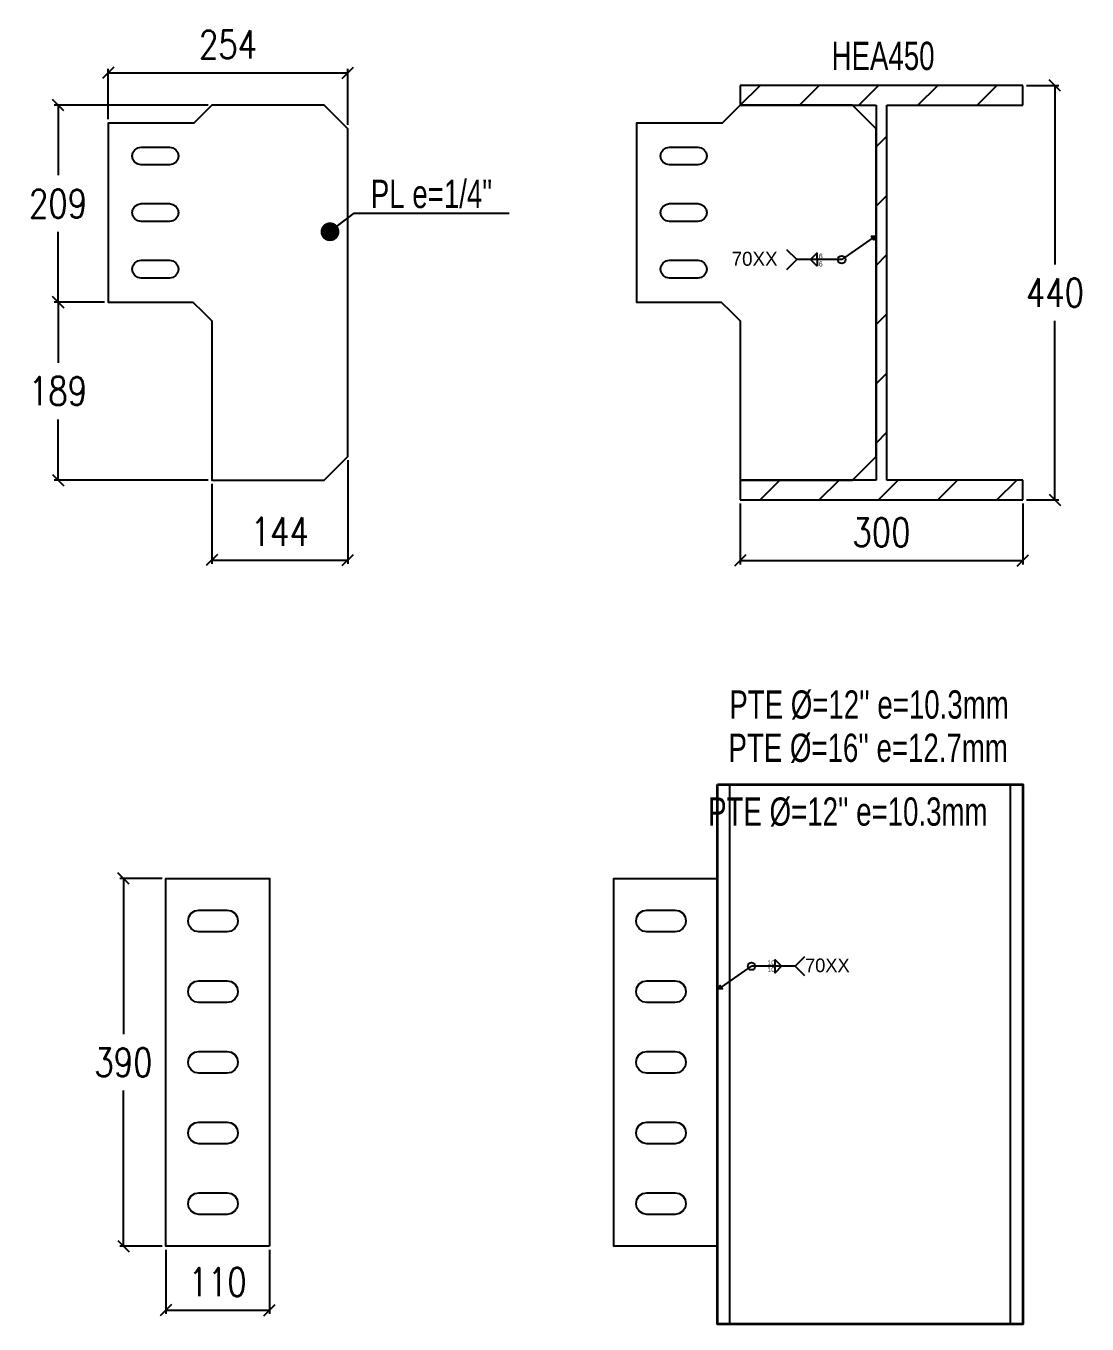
# Model space of a CAD drawing. Header units: millimetres. Extents: x -1715 to 93033, y -21962 to 25119.
# Drawn here: x 9133 to 10259, y -17803 to -16425 of the extents above; entities that cross this region are included whole.
import ezdxf
from ezdxf.enums import TextEntityAlignment as Align

# ---------------------------------------------------------------- set-up
doc = ezdxf.new("R2010")
doc.units = ezdxf.units.MM
doc.header["$LTSCALE"] = 0.4
for name, color, linetype in [('COTAS', 8, 'Continuous'), ('P-PLATINA', 6, 'Continuous'), ('TITULO', 3, 'Continuous')]:
    doc.layers.add(name, color=color, linetype=linetype)
doc.layers.add('E_COLUMNAS-3', color=1, linetype='Continuous', lineweight=35)
doc.styles.add('CNI_COTAS', font='romans.shx', dxfattribs={"width": 0.8})
doc.styles.add('ROMANS', font='DINGRAFO.SHX')
doc.styles.add('VERDANA', font='arial.ttf')
doc.dimstyles.new('1.1', dxfattribs={"dimscale": 0, "dimtxt": 15, "dimasz": 20, "dimexe": 2, "dimexo": 2, "dimgap": 7, "dimtad": 1, "dimdec": 0, "dimzin": 4, "dimdsep": 46, "dimtxsty": 'CNI_COTAS', "dimblk": 'DOTSMALL', "dimcen": 0, "dimclrd": 256, "dimclrt": 3, "dimadec": 0, "dimazin": 0, "dimtfac": 1, "dimtdec": 0, "dimtmove": 2, "dimatfit": 0, "dimldrblk": 'DOT', "dimfxl": 0.05, "dimtolj": 1, "dimtzin": 0, "dimarcsym": 1})
doc.dimstyles.new('1.4', dxfattribs={"dimscale": 0, "dimtxt": 30, "dimasz": 12, "dimexe": 4, "dimexo": 4, "dimgap": 15, "dimtad": 1, "dimdec": 0, "dimzin": 4, "dimdsep": 46, "dimtxsty": 'CNI_COTAS', "dimblk": 'OBLIQUE', "dimcen": -0.09, "dimclrd": 256, "dimclrt": 3, "dimadec": 0, "dimazin": 0, "dimtfac": 1, "dimtdec": 0, "dimtmove": 2, "dimatfit": 0, "dimldrblk": 'DOT', "dimfxl": 0.05, "dimtolj": 1, "dimtzin": 0, "dimarcsym": 0})

# ---------------------------------------------------------------- blocks, each defined once
blk = doc.blocks.new('_Oblique')
at = {"color": 0, "linetype": 'ByBlock', "lineweight": -2}
blk.add_line((-0.5, -0.5), (0.5, 0.5), dxfattribs=at)
blk = doc.blocks.new('*D230')
at = {"layer": 'COTAS', "color": 0, "lineweight": -2, "transparency": 16777216}
for p, q in [((9325.9, -16509.3), (9162.7, -16509.3)), ((9215.9, -16718.3), (9162.7, -16718.3))]:
    blk.add_line(p, q, dxfattribs=at)
at = {"layer": 'COTAS', "lineweight": -2, "transparency": 16777216}
for p, q in [((9166.7, -16509.3), (9166.7, -16583.8)), ((9166.7, -16718.3), (9166.7, -16643.8))]:
    blk.add_line(p, q, dxfattribs=at)
at = {"layer": 'Defpoints', "color": 0, "transparency": 16777216}
for p in [(9166.7, -16509.3), (9329.9, -16509.3), (9219.9, -16718.3)]:
    blk.add_point(p, dxfattribs=at)
at = {"layer": 'COTAS', "lineweight": -2, "transparency": 16777216, "xscale": 12, "yscale": 12, "zscale": 12}
for p, rotation in [((9166.7, -16509.3), 90), ((9166.7, -16718.3), 270)]:
    blk.add_blockref('_Oblique', p, dxfattribs=dict(at, rotation=rotation))
at = {"layer": 'COTAS', "color": 3, "transparency": 16777216, "insert": (9166.7, -16613.8), "char_height": 30, "attachment_point": 5, "rotation": 0.01, "style": 'CNI_COTAS'}
blk.add_mtext('\\A1;209', dxfattribs=at)
blk = doc.blocks.new('_Dot')
at = {"color": 0, "linetype": 'ByBlock', "lineweight": -2}
blk.add_line((-0.5, 0), (-1, 0), dxfattribs=at)
at = {"color": 0, "linetype": 'ByBlock', "const_width": 0.5}
blk.add_lwpolyline([(-0.25, 0, 1), (0.25, 0, 1)], format="xyb", close=True, dxfattribs=at)
blk = doc.blocks.new('*D231')
at = {"layer": 'COTAS', "color": 0, "lineweight": -2, "transparency": 16777216}
for p, q in [((9215.9, -16718.3), (9162.7, -16718.3)), ((9325.9, -16907.3), (9162.7, -16907.3))]:
    blk.add_line(p, q, dxfattribs=at)
at = {"layer": 'COTAS', "lineweight": -2, "transparency": 16777216}
for p, q in [((9166.7, -16718.3), (9166.7, -16782.8)), ((9166.7, -16907.3), (9166.7, -16842.8))]:
    blk.add_line(p, q, dxfattribs=at)
at = {"layer": 'Defpoints', "color": 0, "transparency": 16777216}
for p in [(9219.9, -16718.3), (9166.7, -16907.3), (9329.9, -16907.3)]:
    blk.add_point(p, dxfattribs=at)
at = {"layer": 'COTAS', "lineweight": -2, "transparency": 16777216, "xscale": 12, "yscale": 12, "zscale": 12}
for p, rotation in [((9166.7, -16718.3), 90), ((9166.7, -16907.3), 270)]:
    blk.add_blockref('_Oblique', p, dxfattribs=dict(at, rotation=rotation))
at = {"layer": 'COTAS', "color": 3, "transparency": 16777216, "insert": (9166.7, -16812.8), "char_height": 30, "attachment_point": 5, "rotation": 0.01, "style": 'CNI_COTAS'}
blk.add_mtext('\\A1;189', dxfattribs=at)
blk = doc.blocks.new('*D232')
at = {"layer": 'COTAS', "color": 0, "lineweight": -2, "transparency": 16777216}
for p, q in [((9474.2, -16886.3), (9474.2, -16996.1)), ((9329.9, -16911.3), (9329.9, -16996.1))]:
    blk.add_line(p, q, dxfattribs=at)
at = {"layer": 'COTAS', "lineweight": -2, "transparency": 16777216}
blk.add_line((9329.9, -16992.1), (9474.2, -16992.1), dxfattribs=at)
at = {"layer": 'Defpoints', "color": 0, "transparency": 16777216}
for p in [(9474.2, -16882.3), (9329.9, -16907.3), (9474.2, -16992.1)]:
    blk.add_point(p, dxfattribs=at)
at = {"layer": 'COTAS', "lineweight": -2, "transparency": 16777216, "xscale": 12, "yscale": 12, "zscale": 12, "rotation": 180}
blk.add_blockref('_Oblique', (9329.9, -16992.1), dxfattribs=at)
at = {"layer": 'COTAS', "lineweight": -2, "transparency": 16777216, "xscale": 12, "yscale": 12, "zscale": 12}
blk.add_blockref('_Oblique', (9474.2, -16992.1), dxfattribs=at)
at = {"layer": 'COTAS', "color": 3, "transparency": 16777216, "insert": (9402, -16962.1), "char_height": 30, "attachment_point": 5, "style": 'CNI_COTAS'}
blk.add_mtext('\\A1;144', dxfattribs=at)
blk = doc.blocks.new('*D233')
at = {"layer": 'COTAS', "color": 0, "lineweight": -2, "transparency": 16777216}
for p, q in [((9219.9, -16524.3), (9219.9, -16470.9)), ((9474.2, -16530.3), (9474.2, -16470.9))]:
    blk.add_line(p, q, dxfattribs=at)
at = {"layer": 'COTAS', "lineweight": -2, "transparency": 16777216}
blk.add_line((9219.9, -16474.9), (9474.2, -16474.9), dxfattribs=at)
at = {"layer": 'Defpoints', "color": 0, "transparency": 16777216}
for p in [(9474.2, -16474.9), (9219.9, -16528.3), (9474.2, -16534.3)]:
    blk.add_point(p, dxfattribs=at)
at = {"layer": 'COTAS', "lineweight": -2, "transparency": 16777216, "xscale": 12, "yscale": 12, "zscale": 12, "rotation": 180}
blk.add_blockref('_Oblique', (9219.9, -16474.9), dxfattribs=at)
at = {"layer": 'COTAS', "lineweight": -2, "transparency": 16777216, "xscale": 12, "yscale": 12, "zscale": 12}
blk.add_blockref('_Oblique', (9474.2, -16474.9), dxfattribs=at)
at = {"layer": 'COTAS', "color": 3, "transparency": 16777216, "insert": (9347, -16444.9), "char_height": 30, "attachment_point": 5, "style": 'CNI_COTAS'}
blk.add_mtext('\\A1;254', dxfattribs=at)
blk = doc.blocks.new('*D234')
at = {"layer": 'COTAS', "color": 0, "lineweight": -2, "transparency": 16777216}
for p, q in [((9890.6, -16932.3), (9890.6, -16996.7)), ((10190.6, -16932.3), (10190.6, -16996.7))]:
    blk.add_line(p, q, dxfattribs=at)
at = {"layer": 'COTAS', "lineweight": -2, "transparency": 16777216}
blk.add_line((9890.6, -16992.7), (10190.6, -16992.7), dxfattribs=at)
at = {"layer": 'Defpoints', "color": 0, "transparency": 16777216}
for p in [(9890.6, -16928.3), (10190.6, -16928.3), (10190.6, -16992.7)]:
    blk.add_point(p, dxfattribs=at)
at = {"layer": 'COTAS', "lineweight": -2, "transparency": 16777216, "xscale": 12, "yscale": 12, "zscale": 12, "rotation": 180}
blk.add_blockref('_Oblique', (9890.6, -16992.7), dxfattribs=at)
at = {"layer": 'COTAS', "lineweight": -2, "transparency": 16777216, "xscale": 12, "yscale": 12, "zscale": 12}
blk.add_blockref('_Oblique', (10190.6, -16992.7), dxfattribs=at)
at = {"layer": 'COTAS', "color": 3, "transparency": 16777216, "insert": (10040.6, -16962.7), "char_height": 30, "attachment_point": 5, "style": 'CNI_COTAS'}
blk.add_mtext('\\A1;300', dxfattribs=at)
blk = doc.blocks.new('*D235')
at = {"layer": 'COTAS', "color": 0, "lineweight": -2, "transparency": 16777216}
for p, q in [((10194.6, -16488.3), (10228.7, -16488.3)), ((10194.6, -16928.3), (10228.7, -16928.3))]:
    blk.add_line(p, q, dxfattribs=at)
at = {"layer": 'COTAS', "lineweight": -2, "transparency": 16777216}
for p, q in [((10224.7, -16488.3), (10224.7, -16678.3)), ((10224.7, -16928.3), (10224.7, -16738.3))]:
    blk.add_line(p, q, dxfattribs=at)
at = {"layer": 'Defpoints', "color": 0, "transparency": 16777216}
for p in [(10190.6, -16488.3), (10224.7, -16488.3), (10190.6, -16928.3)]:
    blk.add_point(p, dxfattribs=at)
at = {"layer": 'COTAS', "lineweight": -2, "transparency": 16777216, "xscale": 12, "yscale": 12, "zscale": 12}
for p, rotation in [((10224.7, -16488.3), 90), ((10224.7, -16928.3), 270)]:
    blk.add_blockref('_Oblique', p, dxfattribs=dict(at, rotation=rotation))
at = {"layer": 'COTAS', "color": 3, "transparency": 16777216, "insert": (10224.7, -16708.3), "char_height": 30, "attachment_point": 5, "rotation": 0.01, "style": 'CNI_COTAS'}
blk.add_mtext('\\A1;440', dxfattribs=at)
blk = doc.blocks.new('SOLDADURA FILETE ALREDEDOR')
h = blk.add_hatch(color=256)
h.dxf.hatch_style = 1
h.paths.add_polyline_path([(5063.7, 3679), (5060.1, 3684.2), (5066.4, 3684.8)])
for p, q in [((5061.9, 3681.6), (5015.5, 3649.2)), ((5015.5, 3649.2), (4948.3, 3649.2)), ((4978.7, 3659.2), (4968.7, 3649.2)), ((4978.7, 3639.2), (4968.7, 3649.2)), ((4978.7, 3649.2), (4978.7, 3659.2)), ((4978.7, 3649.2), (4978.7, 3639.2))]:
    blk.add_line(p, q)
blk.add_lwpolyline([(5066.4, 3684.8), (5063.7, 3679), (5060.1, 3684.2)], close=True)
blk.add_lwpolyline([(4933.5, 3634.4), (4948.3, 3649.2), (4933.5, 3664)])
blk.add_circle((5015.5, 3649.2), 5.81)
at = {"layer": 'TITULO', "style": 'ROMANS'}
for s, height, p in [('70XX', 21, (4851, 3640)), ('6', 7.5, (4981.3, 3650.6)), ('6', 7.5, (4981.3, 3639))]:
    blk.add_text(s, height=height, dxfattribs=at).set_placement(p)
blk = doc.blocks.new('_DotSmall')
at = {"color": 0, "linetype": 'ByBlock', "const_width": 0.5}
blk.add_lwpolyline([(-0.0625, 0, 1), (0.0625, 0, 1)], format="xyb", close=True, dxfattribs=at)
blk = doc.blocks.new('TUBO OP2')
at = {"layer": 'COTAS', "ltscale": 0.0004}
for p, q in [((11933.5, -5821.9), (11933.5, -5249.1)), ((12231.5, -5821.9), (12231.5, -5249.1))]:
    blk.add_line(p, q, dxfattribs=at)
at = {"layer": 'E_COLUMNAS-3'}
blk.add_polyline3d([(11920.5, -5249.1, 0), (12244.5, -5249.1, 0), (12244.5, -5821.9, 0), (11920.5, -5821.9, 0)], close=True, dxfattribs=at)
blk = doc.blocks.new('SOLDADURA FILETE ALREDEDOR 1')
h = blk.add_hatch(color=256)
h.dxf.hatch_style = 1
h.paths.add_polyline_path([(4945.5, 3619.4), (4949.1, 3614.2), (4942.8, 3613.6)])
for p in [(4947.3, 3616.8), (5060.9, 3649.2)]:
    blk.add_line(p, (4993.7, 3649.2))
for points in [[(5029.9, 3649.2), (5029.9, 3659.2), (5039.9, 3649.2), (5029.9, 3639.2)], [(4942.8, 3613.6), (4945.5, 3619.4), (4949.1, 3614.2)]]:
    blk.add_lwpolyline(points, close=True)
blk.add_lwpolyline([(5075.7, 3634.4), (5060.9, 3649.2), (5075.7, 3664)])
blk.add_circle((4993.7, 3649.2), 5.81)
at = {"layer": 'TITULO', "style": 'ROMANS'}
for s, height, p in [('10', 7.5, (5018.3, 3650.9)), ('70XX', 21, (5076, 3640)), ('10', 7.5, (5018.3, 3640.2))]:
    blk.add_text(s, height=height, dxfattribs=at).set_placement(p)
blk = doc.blocks.new('*D349')
at = {"layer": 'COTAS', "color": 0, "lineweight": -2, "transparency": 16777216}
for p, q in [((9277.1, -17330.3), (9232.1, -17330.3)), ((9277.1, -17720.3), (9232.1, -17720.3))]:
    blk.add_line(p, q, dxfattribs=at)
at = {"layer": 'COTAS', "lineweight": -2, "transparency": 16777216}
for p, q in [((9236.1, -17330.3), (9236.1, -17495.3)), ((9236.1, -17720.3), (9236.1, -17555.3))]:
    blk.add_line(p, q, dxfattribs=at)
at = {"layer": 'Defpoints', "color": 0, "transparency": 16777216}
for p in [(9236.1, -17330.3), (9281.1, -17330.3), (9281.1, -17720.3)]:
    blk.add_point(p, dxfattribs=at)
at = {"layer": 'COTAS', "lineweight": -2, "transparency": 16777216, "xscale": 12, "yscale": 12, "zscale": 12}
for p, rotation in [((9236.1, -17330.3), 90), ((9236.1, -17720.3), 270)]:
    blk.add_blockref('_Oblique', p, dxfattribs=dict(at, rotation=rotation))
at = {"layer": 'COTAS', "color": 3, "transparency": 16777216, "insert": (9236.1, -17525.3), "char_height": 30, "attachment_point": 5, "rotation": 0.01, "style": 'CNI_COTAS'}
blk.add_mtext('\\A1;390', dxfattribs=at)
blk = doc.blocks.new('*D350')
at = {"layer": 'COTAS', "color": 0, "lineweight": -2, "transparency": 16777216}
for p, q in [((9281.1, -17724.3), (9281.1, -17792.4)), ((9391.1, -17724.3), (9391.1, -17792.4))]:
    blk.add_line(p, q, dxfattribs=at)
at = {"layer": 'COTAS', "lineweight": -2, "transparency": 16777216}
blk.add_line((9281.1, -17788.4), (9391.1, -17788.4), dxfattribs=at)
at = {"layer": 'Defpoints', "color": 0, "transparency": 16777216}
for p in [(9281.1, -17720.3), (9391.1, -17720.3), (9391.1, -17788.4)]:
    blk.add_point(p, dxfattribs=at)
at = {"layer": 'COTAS', "lineweight": -2, "transparency": 16777216, "xscale": 12, "yscale": 12, "zscale": 12, "rotation": 180}
blk.add_blockref('_Oblique', (9281.1, -17788.4), dxfattribs=at)
at = {"layer": 'COTAS', "lineweight": -2, "transparency": 16777216, "xscale": 12, "yscale": 12, "zscale": 12}
blk.add_blockref('_Oblique', (9391.1, -17788.4), dxfattribs=at)
at = {"layer": 'COTAS', "color": 3, "transparency": 16777216, "insert": (9336.1, -17758.4), "char_height": 30, "attachment_point": 5, "style": 'CNI_COTAS'}
blk.add_mtext('\\A1;110', dxfattribs=at)

msp = doc.modelspace()

# ---------------------------------------------------------------- hatches: boundary and pattern name
at = {"linetype": 'Continuous'}
h = msp.add_hatch(dxfattribs=at)
h.set_pattern_fill('', scale=14, style=0, pattern_type=0)
h.set_pattern_definition([(45, (9890.644, -16509.34), (-31.431, 31.431), [])])
h.paths.add_polyline_path([(9890.6, -16488.3), (9890.6, -16509.3), (10034.9, -16509.3), (10034.9, -16907.3), (9890.6, -16907.3), (9890.6, -16928.3), (10190.6, -16928.3), (10190.6, -16907.3), (10046.4, -16907.3), (10046.4, -16509.3), (10190.6, -16509.3), (10190.6, -16488.3)])

# ---------------------------------------------------------------- linework, layer by layer
at = {"color": 2, "linetype": 'Continuous'}
for p, q in [((10190.6, -16488.3), (9890.6, -16488.3)), ((9890.6, -16488.3), (9890.6, -16509.3)), ((10190.6, -16509.3), (10190.6, -16488.3)), ((9890.6, -16509.3), (10034.9, -16509.3)), ((10034.9, -16509.3), (10034.9, -16907.3)), ((10046.4, -16907.3), (10046.4, -16509.3)), ((10046.4, -16509.3), (10190.6, -16509.3)), ((10034.9, -16907.3), (9890.6, -16907.3)), ((9890.6, -16907.3), (9890.6, -16928.3)), ((10190.6, -16907.3), (10046.4, -16907.3)), ((10190.6, -16928.3), (10190.6, -16907.3)), ((9890.6, -16928.3), (10190.6, -16928.3))]:
    msp.add_line(p, q, dxfattribs=at)
at = {"layer": 'P-PLATINA', "color": 6, "linetype": 'Continuous'}
for points in [[(9449.2, -16907.3), (9474.2, -16882.3), (9474.2, -16534.3), (9449.2, -16509.3), (9329.9, -16509.3), (9319.9, -16519.3), (9310.9, -16528.3), (9219.9, -16528.3), (9219.9, -16718.3), (9309.9, -16718.3), (9319.9, -16728.3), (9329.9, -16738.3), (9329.9, -16907.3)], [(10009.9, -16907.3), (10034.9, -16882.3), (10034.9, -16534.3), (10009.9, -16509.3), (9890.6, -16509.3), (9880.6, -16519.3), (9871.6, -16528.3), (9780.6, -16528.3), (9780.6, -16718.3), (9870.6, -16718.3), (9880.6, -16728.3), (9890.6, -16738.3), (9890.6, -16907.3)], [(9264.3, -16572.8), (9254.9, -16572.8), (9251.3, -16572.1), (9248.2, -16570.1), (9246.1, -16567), (9245.4, -16563.3), (9246.1, -16559.7), (9248.2, -16556.6), (9251.3, -16554.6), (9254.9, -16553.8), (9264.3, -16553.8), (9284.9, -16553.8), (9288.6, -16554.6), (9291.6, -16556.6), (9293.7, -16559.7), (9294.4, -16563.3), (9293.7, -16567), (9291.6, -16570.1), (9288.6, -16572.1), (9284.9, -16572.8)], [(9825, -16572.8), (9815.6, -16572.8), (9812, -16572.1), (9808.9, -16570.1), (9806.9, -16567), (9806.1, -16563.3), (9806.9, -16559.7), (9808.9, -16556.6), (9812, -16554.6), (9815.6, -16553.8), (9825, -16553.8), (9845.6, -16553.8), (9849.3, -16554.6), (9852.4, -16556.6), (9854.4, -16559.7), (9855.1, -16563.3), (9854.4, -16567), (9852.4, -16570.1), (9849.3, -16572.1), (9845.6, -16572.8)], [(9264.3, -16632.8), (9254.9, -16632.8), (9251.3, -16632.1), (9248.2, -16630.1), (9246.1, -16627), (9245.4, -16623.3), (9246.1, -16619.7), (9248.2, -16616.6), (9251.3, -16614.6), (9254.9, -16613.8), (9264.3, -16613.8), (9284.9, -16613.8), (9288.6, -16614.6), (9291.6, -16616.6), (9293.7, -16619.7), (9294.4, -16623.3), (9293.7, -16627), (9291.6, -16630.1), (9288.6, -16632.1), (9284.9, -16632.8)], [(9825, -16632.8), (9815.6, -16632.8), (9812, -16632.1), (9808.9, -16630.1), (9806.9, -16627), (9806.1, -16623.3), (9806.9, -16619.7), (9808.9, -16616.6), (9812, -16614.6), (9815.6, -16613.8), (9825, -16613.8), (9845.6, -16613.8), (9849.3, -16614.6), (9852.4, -16616.6), (9854.4, -16619.7), (9855.1, -16623.3), (9854.4, -16627), (9852.4, -16630.1), (9849.3, -16632.1), (9845.6, -16632.8)], [(9264.3, -16673.8), (9284.9, -16673.8), (9288.6, -16674.6), (9291.6, -16676.6), (9293.7, -16679.7), (9294.4, -16683.3), (9293.7, -16687), (9291.6, -16690.1), (9288.6, -16692.1), (9284.9, -16692.8), (9264.3, -16692.8), (9254.9, -16692.8), (9251.3, -16692.1), (9248.2, -16690.1), (9246.1, -16687), (9245.4, -16683.3), (9246.1, -16679.7), (9248.2, -16676.6), (9251.3, -16674.6), (9254.9, -16673.8)], [(9825, -16673.8), (9845.6, -16673.8), (9849.3, -16674.6), (9852.4, -16676.6), (9854.4, -16679.7), (9855.1, -16683.3), (9854.4, -16687), (9852.4, -16690.1), (9849.3, -16692.1), (9845.6, -16692.8), (9825, -16692.8), (9815.6, -16692.8), (9812, -16692.1), (9808.9, -16690.1), (9806.9, -16687), (9806.1, -16683.3), (9806.9, -16679.7), (9808.9, -16676.6), (9812, -16674.6), (9815.6, -16673.8)], [(9391.1, -17720.3), (9381.1, -17720.3), (9281.1, -17720.3), (9281.1, -17330.3), (9381.1, -17330.3), (9391.1, -17330.3)]]:
    msp.add_lwpolyline(points, close=True, dxfattribs=at)
for points in [[(9866.6, -17720.3), (9856.6, -17720.3), (9756.6, -17720.3), (9756.6, -17330.3), (9856.6, -17330.3), (9866.6, -17330.3)], [(9320.4, -17386.8), (9316.1, -17386.8), (9311.7, -17385.9), (9308, -17383.4), (9305.5, -17379.7), (9304.6, -17375.3), (9305.5, -17370.9), (9308, -17367.1), (9311.7, -17364.6), (9316.1, -17363.8), (9320.4, -17363.8)], [(9316.1, -17363.8), (9346.1, -17363.8), (9350.5, -17364.6), (9354.2, -17367.1), (9356.7, -17370.9), (9357.6, -17375.3), (9356.7, -17379.7), (9354.2, -17383.4), (9350.5, -17385.9), (9346.1, -17386.8), (9316.1, -17386.8)], [(9796, -17386.8), (9791.6, -17386.8), (9787.2, -17385.9), (9783.5, -17383.4), (9781, -17379.7), (9780.1, -17375.3), (9781, -17370.9), (9783.5, -17367.1), (9787.2, -17364.6), (9791.6, -17363.8), (9796, -17363.8)], [(9791.6, -17363.8), (9821.6, -17363.8), (9826, -17364.6), (9829.8, -17367.1), (9832.3, -17370.9), (9833.1, -17375.3), (9832.3, -17379.7), (9829.8, -17383.4), (9826, -17385.9), (9821.6, -17386.8), (9791.6, -17386.8)], [(9320.4, -17461.8), (9316.1, -17461.8), (9311.7, -17460.9), (9308, -17458.4), (9305.5, -17454.7), (9304.6, -17450.3), (9305.5, -17445.9), (9308, -17442.1), (9311.7, -17439.6), (9316.1, -17438.8), (9320.4, -17438.8)], [(9316.1, -17438.8), (9346.1, -17438.8), (9350.5, -17439.6), (9354.2, -17442.1), (9356.7, -17445.9), (9357.6, -17450.3), (9356.7, -17454.7), (9354.2, -17458.4), (9350.5, -17460.9), (9346.1, -17461.8), (9316.1, -17461.8)], [(9796, -17461.8), (9791.6, -17461.8), (9787.2, -17460.9), (9783.5, -17458.4), (9781, -17454.7), (9780.1, -17450.3), (9781, -17445.9), (9783.5, -17442.1), (9787.2, -17439.6), (9791.6, -17438.8), (9796, -17438.8)], [(9791.6, -17438.8), (9821.6, -17438.8), (9826, -17439.6), (9829.8, -17442.1), (9832.3, -17445.9), (9833.1, -17450.3), (9832.3, -17454.7), (9829.8, -17458.4), (9826, -17460.9), (9821.6, -17461.8), (9791.6, -17461.8)], [(9320.4, -17536.8), (9316.1, -17536.8), (9311.7, -17535.9), (9308, -17533.4), (9305.5, -17529.7), (9304.6, -17525.3), (9305.5, -17520.9), (9308, -17517.1), (9311.7, -17514.6), (9316.1, -17513.8), (9320.4, -17513.8)], [(9316.1, -17513.8), (9346.1, -17513.8), (9350.5, -17514.6), (9354.2, -17517.1), (9356.7, -17520.9), (9357.6, -17525.3), (9356.7, -17529.7), (9354.2, -17533.4), (9350.5, -17535.9), (9346.1, -17536.8), (9316.1, -17536.8)], [(9796, -17536.8), (9791.6, -17536.8), (9787.2, -17535.9), (9783.5, -17533.4), (9781, -17529.7), (9780.1, -17525.3), (9781, -17520.9), (9783.5, -17517.1), (9787.2, -17514.6), (9791.6, -17513.8), (9796, -17513.8)], [(9791.6, -17513.8), (9821.6, -17513.8), (9826, -17514.6), (9829.8, -17517.1), (9832.3, -17520.9), (9833.1, -17525.3), (9832.3, -17529.7), (9829.8, -17533.4), (9826, -17535.9), (9821.6, -17536.8), (9791.6, -17536.8)], [(9320.4, -17611.8), (9316.1, -17611.8), (9311.7, -17610.9), (9308, -17608.4), (9305.5, -17604.7), (9304.6, -17600.3), (9305.5, -17595.9), (9308, -17592.1), (9311.7, -17589.6), (9316.1, -17588.8), (9320.4, -17588.8)], [(9316.1, -17588.8), (9346.1, -17588.8), (9350.5, -17589.6), (9354.2, -17592.1), (9356.7, -17595.9), (9357.6, -17600.3), (9356.7, -17604.7), (9354.2, -17608.4), (9350.5, -17610.9), (9346.1, -17611.8), (9316.1, -17611.8)], [(9796, -17611.8), (9791.6, -17611.8), (9787.2, -17610.9), (9783.5, -17608.4), (9781, -17604.7), (9780.1, -17600.3), (9781, -17595.9), (9783.5, -17592.1), (9787.2, -17589.6), (9791.6, -17588.8), (9796, -17588.8)], [(9791.6, -17588.8), (9821.6, -17588.8), (9826, -17589.6), (9829.8, -17592.1), (9832.3, -17595.9), (9833.1, -17600.3), (9832.3, -17604.7), (9829.8, -17608.4), (9826, -17610.9), (9821.6, -17611.8), (9791.6, -17611.8)], [(9320.4, -17686.8), (9316.1, -17686.8), (9311.7, -17685.9), (9308, -17683.4), (9305.5, -17679.7), (9304.6, -17675.3), (9305.5, -17670.9), (9308, -17667.1), (9311.7, -17664.6), (9316.1, -17663.8), (9320.4, -17663.8)], [(9316.1, -17663.8), (9346.1, -17663.8), (9350.5, -17664.6), (9354.2, -17667.1), (9356.7, -17670.9), (9357.6, -17675.3), (9356.7, -17679.7), (9354.2, -17683.4), (9350.5, -17685.9), (9346.1, -17686.8), (9316.1, -17686.8)], [(9796, -17686.8), (9791.6, -17686.8), (9787.2, -17685.9), (9783.5, -17683.4), (9781, -17679.7), (9780.1, -17675.3), (9781, -17670.9), (9783.5, -17667.1), (9787.2, -17664.6), (9791.6, -17663.8), (9796, -17663.8)], [(9791.6, -17663.8), (9821.6, -17663.8), (9826, -17664.6), (9829.8, -17667.1), (9832.3, -17670.9), (9833.1, -17675.3), (9832.3, -17679.7), (9829.8, -17683.4), (9826, -17685.9), (9821.6, -17686.8), (9791.6, -17686.8)]]:
    msp.add_lwpolyline(points, dxfattribs=at)

# ---------------------------------------------------------------- block references
for name, p, xscale, yscale, zscale in [('SOLDADURA FILETE ALREDEDOR', (6435.1, -19265.9), 0.7104614331683008, 0.7104614331683008, 0.7104614331683008), ('SOLDADURA FILETE ALREDEDOR 1', (6457.4, -19940.9), 0.6899231572736597, 0.6899231572736597, 0.6899231572736597)]:
    msp.add_blockref(name, p, dxfattribs=dict(xscale=xscale, yscale=yscale, zscale=zscale))
at = {"layer": 'COTAS'}
msp.add_blockref('TUBO OP2', (-2053.9, -11981.2), dxfattribs=at)

# ---------------------------------------------------------------- texts
at = {"color": 96, "style": 'VERDANA', "width": 0.7}
for s, p in [('HEA450', (10042.3, -16457)), ('PL e=1/4"', (9563, -16603.5)), ("PTE Ø=12'' e=10.3mm", (10027.4, -17145.5)), ("PTE Ø=16'' e=12.7mm", (10026.5, -17191.4)), ("PTE Ø=12'' e=10.3mm", (10004.9, -17259.1))]:
    msp.add_text(s, height=30, dxfattribs=at).set_placement(p, align=Align.MIDDLE_CENTER)

# ---------------------------------------------------------------- dimensions: what is measured, and where the dimension line sits
at = {"layer": 'COTAS'}
for base, p1, p2, picture, middle in [((9474.2, -16474.9), (9219.9, -16528.3), (9474.2, -16534.3), '*D233', (9347, -16444.9)), ((9474.2, -16992.1), (9329.9, -16907.3), (9474.2, -16882.3), '*D232', (9402, -16962.1)), ((10190.6, -16992.7), (9890.6, -16928.3), (10190.6, -16928.3), '*D234', (10040.6, -16962.7)), ((9391.1, -17788.4), (9281.1, -17720.3), (9391.1, -17720.3), '*D350', (9336.1, -17758.4))]:
    dim = msp.add_linear_dim(base=base, p1=p1, p2=p2, dimstyle='1.4', override={"dimscale": 1}, dxfattribs=at)
    dim.commit()
    dim.dimension.update_dxf_attribs({"geometry": picture, "text_midpoint": middle})
for base, p1, p2, picture, middle in [((10224.7, -16488.3), (10190.6, -16928.3), (10190.6, -16488.3), '*D235', (10224.7, -16708.3)), ((9166.7, -16509.3), (9219.9, -16718.3), (9329.9, -16509.3), '*D230', (9166.7, -16613.8)), ((9166.7, -16907.3), (9219.9, -16718.3), (9329.9, -16907.3), '*D231', (9166.7, -16812.8)), ((9236.1, -17330.3), (9281.1, -17720.3), (9281.1, -17330.3), '*D349', (9236.1, -17525.3))]:
    dim = msp.add_linear_dim(base=base, p1=p1, p2=p2, angle=90, dimstyle='1.4', override={"dimscale": 1}, dxfattribs=at)
    dim.commit()
    dim.dimension.update_dxf_attribs({"geometry": picture, "text_midpoint": middle, "text_rotation": 0.01})

# ---------------------------------------------------------------- leaders
msp.add_leader([(9455.3, -16643.7), (9480.9, -16623.8), (9645.4, -16623.8)], dimstyle='1.1', override={"dimscale": 1}, dxfattribs=at)

doc.saveas('drawing.dxf')
